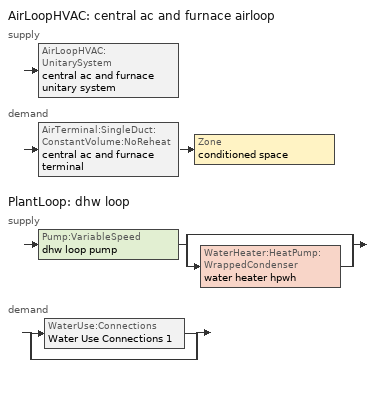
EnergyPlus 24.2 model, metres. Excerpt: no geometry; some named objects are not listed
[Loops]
AirLoopHVAC 'central ac and furnace airloop'
 supply: AirLoopHVAC:UnitarySystem 'central ac and furnace unitary system'
 demand: AirTerminal:SingleDuct:ConstantVolume:NoReheat 'central ac and furnace terminal' > Zone 'conditioned space'
PlantLoop 'dhw loop'
 supply: Pump:VariableSpeed 'dhw loop pump' > split
  | bypass
  | WaterHeater:HeatPump:WrappedCondenser 'water heater hpwh'
 demand: split
  | WaterUse:Connections 'Water Use Connections 1'
  | bypass
[ZoneControl:Thermostat]
conditioned space Thermostat: Zone or ZoneList=conditioned space; Control Type Schedule=conditioned space Thermostat Schedule; Control 1=conditioned space temperature setpoint; Temperature Difference Between Cutout And Setpoint {deltaC}=0
[ThermostatSetpoint:DualSetpoint]
conditioned space temperature setpoint: Heating Setpoint Temperature Schedule=heating setpoint; Cooling Setpoint Temperature Schedule=cooling setpoint
[AirTerminal:SingleDuct:ConstantVolume:NoReheat]
central ac and furnace terminal: Availability Schedule=Always On Discrete; Maximum Air Flow Rate {m3/s}=0.386997
[Zone equipment]
conditioned space: central ac and furnace terminal
[AirLoopHVAC]
central ac and furnace airloop: Design Supply Air Flow Rate {m3/s}=0.386997; Design Return Air Flow Fraction of Supply Air Flow=1
[Sizing:System]
central ac and furnace airloop: Type of Load to Size On=Sensible; Design Outdoor Air Flow Rate {m3/s}=Autosize; Central Heating Maximum System Air Flow Ratio=0.3; Preheat Design Temperature {C}=7; Preheat Design Humidity Ratio {kgWater/kgDryAir}=0.008; Precool Design Temperature {C}=12.8; Precool Design Humidity Ratio {kgWater/kgDryAir}=0.008; Central Cooling Design Supply Air Temperature {C}=12.8; Central Heating Design Supply Air Temperature {C}=16.7; Type of Zone Sum to Use=NonCoincident; 100% Outdoor Air in Cooling=Yes; 100% Outdoor Air in Heating=Yes; Central Cooling Design Supply Air Humidity Ratio {kgWater/kgDryAir}=0.0085; Central Heating Design Supply Air Humidity Ratio {kgWater/kgDryAir}=0.008; Cooling Supply Air Flow Rate Method=DesignDay; Cooling Supply Air Flow Rate {m3/s}=0; Cooling Supply Air Flow Rate Per Floor Area {m3/s-m2}=0.00996765; Cooling Fraction of Autosized Cooling Supply Air Flow Rate=1; Cooling Supply Air Flow Rate Per Unit Cooling Capacity {m3/s-W}=3.94755e-05; Heating Supply Air Flow Rate Method=DesignDay; Heating Supply Air Flow Rate {m3/s}=0; Heating Supply Air Flow Rate Per Floor Area {m3/s-m2}=0.00996765; Heating Fraction of Autosized Heating Supply Air Flow Rate=1; Heating Fraction of Autosized Cooling Supply Air Flow Rate=1; Heating Supply Air Flow Rate Per Unit Heating Capacity {m3/s-W}=3.15882e-05; System Outdoor Air Method=ZoneSum; Zone Maximum Outdoor Air Fraction=1; Cooling Design Capacity Method=CoolingDesignCapacity; Cooling Design Capacity {W}=Autosize; Cooling Design Capacity Per Floor Area {W/m2}=234.7; Fraction of Autosized Cooling Design Capacity=1; Heating Design Capacity Method=HeatingDesignCapacity; Heating Design Capacity {W}=Autosize; Heating Design Capacity Per Floor Area {W/m2}=157; Fraction of Autosized Heating Design Capacity=1; Central Cooling Capacity Control Method=OnOff; Occupant Diversity=Autosize
[AirLoopHVAC:UnitarySystem]
central ac and furnace unitary system: Control Type=Load; Controlling Zone or Thermostat Location=conditioned space; Dehumidification Control Type=None; Availability Schedule=Always On Discrete; Supply Fan=central ac and furnace supply fan; Fan Placement=BlowThrough; Supply Air Fan Operating Mode Schedule=central ac and furnace auto fan schedule; Heating Coil=central ac and furnace htg coil; DX Heating Coil Sizing Ratio=1; Cooling Coil=central ac and furnace clg coil; Use DOAS DX Cooling Coil=No; Minimum Supply Air Temperature {C}=2; Latent Load Control=SensibleOnlyLoadControl; Cooling Supply Air Flow Rate Method=SupplyAirFlowRate; Cooling Supply Air Flow Rate {m3/s}=0.386997; Heating Supply Air Flow Rate Method=SupplyAirFlowRate; Heating Supply Air Flow Rate {m3/s}=0.272314; No Load Supply Air Flow Rate Method=SupplyAirFlowRate; No Load Supply Air Flow Rate {m3/s}=0; No Load Supply Air Flow Rate Control Set To Low Speed=Yes; Maximum Supply Air Temperature {C}=48.8889; Maximum Outdoor Dry-Bulb Temperature for Supplemental Heater Operation {C}=21; Ancillary On-Cycle Electric Power {W}=0; Ancillary Off-Cycle Electric Power {W}=0
[Fan:SystemModel] Availability Schedule=Always On Discrete; Speed Control Method=Discrete; Electric Power Minimum Flow Rate Fraction=0.2; Design Pressure Rise {Pa}=500; Motor Efficiency=1; Motor In Air Stream Fraction=1; Design Electric Power Consumption {W}=Autosize; Design Power Sizing Method=PowerPerFlow; Electric Power Per Unit Flow Rate Per Unit Pressure {W/((m3/s)-Pa)}=1.66667; Fan Total Efficiency=0.7; Motor Loss Radiative Fraction=0
Name | Design Maximum Air Flow Rate {m3/s} | Electric Power Per Unit Flow Rate {W/(m3/s)} | Number of Speeds | Speed Flow Fraction 1 | Speed Electric Power Fraction 1 | Speed Flow Fraction 2 | Speed Electric Power Fraction 2
central ac and furnace supply fan | 0.386997 | 1059.44 | 2 | 0.70366 | 0.34841 | 1 | 1
water heater fan | 0.0854225 | 97.8923 | 1
[Coil:Heating:Fuel]
central ac and furnace htg coil: Availability Schedule=Always On Discrete; Fuel Type=NaturalGas; Burner Efficiency=0.8; Nominal Capacity {W}=9275.99; On Cycle Parasitic Electric Load {W}=0; Off Cycle Parasitic Fuel Load {W}=0
[Coil:Cooling:DX:SingleSpeed]
central ac and furnace clg coil: Availability Schedule=Always On Discrete; Gross Rated Total Cooling Capacity {W}=7414.89; Gross Rated Sensible Heat Ratio=0.730032; Gross Rated Cooling COP {W/W}=3.7702; Rated Air Flow Rate {m3/s}=0.381556; Rated Evaporator Fan Power Per Volume Flow Rate 2017 {W/(m3/s)}=773.3; Rated Evaporator Fan Power Per Volume Flow Rate 2023 {W/(m3/s)}=934.4; Total Cooling Capacity Function of Temperature Curve=Cool-CAP-fT1; Total Cooling Capacity Function of Flow Fraction Curve=Cool-CAP-fFF1; Energy Input Ratio Function of Temperature Curve=Cool-EIR-fT1; Energy Input Ratio Function of Flow Fraction Curve=Cool-EIR-fFF1; Part Load Fraction Correlation Curve=Cool-PLF-fPLR1; Minimum Outdoor Dry-Bulb Temperature for Compressor Operation {C}=-25; Nominal Time for Condensate Removal to Begin {s}=1000; Ratio of Initial Moisture Evaporation Rate and Steady State Latent Capacity=1.5; Maximum Cycling Rate {cycles/hr}=3; Latent Capacity Time Constant {s}=45; Condenser Type=AirCooled; Evaporative Condenser Effectiveness=0.9; Evaporative Condenser Air Flow Rate {m3/s}=Autosize; Evaporative Condenser Pump Rated Power Consumption {W}=Autosize; Crankcase Heater Capacity {W}=50; Maximum Outdoor Dry-Bulb Temperature for Crankcase Heater Operation {C}=10; Basin Heater Capacity {W/K}=0; Basin Heater Setpoint Temperature {C}=2
[PlantLoop]
dhw loop: Fluid Type=Water; Plant Equipment Operation Scheme=dhw loop Operation Schemes; Maximum Loop Temperature {C}=100; Minimum Loop Temperature {C}=0; Maximum Loop Flow Rate {m3/s}=0.01; Minimum Loop Flow Rate {m3/s}=0; Plant Loop Volume {m3}=0.003; Load Distribution Scheme=Optimal; Plant Loop Demand Calculation Scheme=SingleSetpoint; Common Pipe Simulation=None
[Sizing:Plant]
dhw loop: Loop Type=Heating; Design Loop Exit Temperature {C}=51.6667; Loop Design Temperature Difference {deltaC}=5.55556; Sizing Option=NonCoincident; Zone Timesteps in Averaging Window=1; Coincident Sizing Factor Mode=None
[Pump:VariableSpeed]
dhw loop pump: Design Maximum Flow Rate {m3/s}=0.01; Design Pump Head {Pa}=1; Design Power Consumption {W}=0; Motor Efficiency=0.85; Fraction of Motor Inefficiencies to Fluid Stream=0; Coefficient 1 of the Part Load Performance Curve=0; Coefficient 2 of the Part Load Performance Curve=1; Coefficient 3 of the Part Load Performance Curve=0; Coefficient 4 of the Part Load Performance Curve=0; Design Minimum Flow Rate {m3/s}=0; Pump Control Type=Intermittent; Skin Loss Radiative Fraction=0.5; Design Power Sizing Method=PowerPerFlowPerPressure; Design Electric Power per Unit Flow Rate {W/(m3/s)}=348701.1; Design Shaft Power per Unit Flow Rate per Unit Head {W/((m3/s)-Pa)}=1.28205; Design Minimum Flow Rate Fraction=0
[WaterHeater:Stratified]
water heater tank: Tank Volume {m3}=0.27255; Tank Height {m}=1.5975; Tank Shape=VerticalCylinder; Maximum Temperature Limit {C}=90; Heater Priority Control=MasterSlave; Heater 1 Setpoint Temperature Schedule=water heater TopElementSetpoint; Heater 1 Deadband Temperature Difference {deltaC}=18.5; Heater 1 Capacity {W}=4500.11; Heater 1 Height {m}=1.26469; Heater 2 Setpoint Temperature Schedule=water heater BottomElementSetpoint; Heater 2 Deadband Temperature Difference {deltaC}=3.89; Heater 2 Capacity {W}=4500.11; Heater 2 Height {m}=0.332813; Heater Fuel Type=Electricity; Heater Thermal Efficiency=1; Off Cycle Parasitic Fuel Consumption Rate {W}=3; Off Cycle Parasitic Fuel Type=Electricity; Off Cycle Parasitic Heat Fraction to Tank=0; Off Cycle Parasitic Height {m}=0; On Cycle Parasitic Fuel Consumption Rate {W}=3; On Cycle Parasitic Fuel Type=Electricity; On Cycle Parasitic Heat Fraction to Tank=0; On Cycle Parasitic Height {m}=0; Ambient Temperature Indicator=Schedule; Ambient Temperature Schedule=water heater Tamb act; Uniform Skin Loss Coefficient per Unit Area to Ambient Temperature {W/m2-K}=0.92499; Skin Loss Fraction to Zone=1; Off Cycle Flue Loss Coefficient to Ambient Temperature {W/K}=0; Off Cycle Flue Loss Fraction to Zone=1; Use Side Effectiveness=1; Use Side Inlet Height {m}=0; Use Side Outlet Height {m}=Autocalculate; Source Side Effectiveness=1; Source Side Inlet Height {m}=0; Source Side Outlet Height {m}=0; Inlet Mode=Fixed; Use Side Design Flow Rate {m3/s}=0.00453494; Source Side Design Flow Rate {m3/s}=0; Indirect Water Heating Recovery Time {hr}=1.5; Number of Nodes=6; Additional Destratification Conductivity {W/m-K}=0; Node 1 Additional Loss Coefficient {W/K}=0; Node 2 Additional Loss Coefficient {W/K}=0; Node 3 Additional Loss Coefficient {W/K}=0; Node 4 Additional Loss Coefficient {W/K}=0; Node 5 Additional Loss Coefficient {W/K}=0; Node 6 Additional Loss Coefficient {W/K}=0
[WaterHeater:Sizing]
water heater tank: Design Mode=PeakDraw; Time Storage Can Meet Peak Draw {hr}=0.538503; Time for Tank Recovery {hr}=0; Nominal Tank Volume for Autosizing Plant Connections {m3}=1
[WaterHeater:HeatPump:WrappedCondenser]
water heater hpwh: Compressor Setpoint Temperature Schedule=water heater setpoint; Dead Band Temperature Difference {deltaC}=3.89; Condenser Bottom Location {m}=0.0665625; Condenser Top Location {m}=0.865313; Evaporator Air Flow Rate {m3/s}=0.0854225; Inlet Air Configuration=Schedule; Inlet Air Temperature Schedule=water heater Tamb act; Inlet Air Humidity Schedule=water heater RHamb act; Tank=water heater tank; DX Coil=water heater coil; Minimum Inlet Air Temperature for Compressor Operation {C}=5.55556; Maximum Inlet Air Temperature for Compressor Operation {C}=48.8889; Compressor Location=Schedule; Compressor Ambient Temperature Schedule=water heater Tamb act; Fan=water heater fan; Fan Placement=DrawThrough; On Cycle Parasitic Electric Load {W}=0; Off Cycle Parasitic Electric Load {W}=0; Parasitic Heat Rejection Location=Outdoors; Inlet Air Mixer Schedule=Always On Discrete; Tank Element Control Logic=MutuallyExclusive; Control Sensor 1 Height In Stratified Tank {m}=1.26469; Control Sensor 1 Weight=0.75; Control Sensor 2 Height In Stratified Tank {m}=0.465938
[Coil:WaterHeating:AirToWaterHeatPump:Wrapped]
water heater coil: Rated Heating Capacity {W}=2149.38; Rated COP {W/W}=4.299056; Rated Sensible Heat Ratio=0.88; Rated Evaporator Inlet Air Dry-Bulb Temperature {C}=19.7222; Rated Evaporator Inlet Air Wet-Bulb Temperature {C}=13.561; Rated Condenser Water Temperature {C}=48.89; Rated Evaporator Air Flow Rate {m3/s}=0.0854225; Evaporator Fan Power Included in Rated COP=Yes; Crankcase Heater Capacity {W}=0; Maximum Ambient Temperature for Crankcase Heater Operation {C}=0; Evaporator Air Temperature Type for Curve Objects=WetBulbTemperature; Heating Capacity Function of Temperature Curve=HPWH-Cap-fT; Heating Capacity Function of Air Flow Fraction Curve=HPWH-Htg-Cap-FF; Heating COP Function of Temperature Curve=HPWH-COP-fT; Heating COP Function of Air Flow Fraction Curve=HPWH-Htg-COP-FF; Part Load Fraction Correlation Curve=HPWH-COP-fPLR
[SetpointManager:Scheduled]
Setpoint Manager Scheduled 1: Control Variable=Temperature; Schedule=dhw temp
[WaterUse:Connections]
Water Use Connections 1: Drain Water Heat Exchanger Type=None; Drain Water Heat Exchanger Destination=Plant; Water Use Equipment Name 1=dhw fixtures; Water Use Equipment Name 2=dhw distribution waste; Water Use Equipment Name 3=clothes washer; Water Use Equipment Name 4=dishwasher
[WaterUse:Equipment]
Name | Peak Flow Rate {m3/s} | Flow Rate Fraction Schedule | Target Temperature Schedule
dhw fixtures | 6.89649e-05 | hot_water_fixtures | mixed water temperature schedule
dhw distribution waste | 1.62121e-05 | hot_water_fixtures | mixed water temperature schedule
clothes washer | 7.43226e-06 | hot_water_clothes_washer
[PlantEquipmentOperationSchemes]
dhw loop Operation Schemes: Control Scheme Object Type 1=PlantEquipmentOperation:HeatingLoad; Control Scheme Name 1=dhw loop Heating Operation Scheme; Control Scheme Schedule Name 1=Always On Discrete
[PlantEquipmentOperation:HeatingLoad]
dhw loop Heating Operation Scheme: Load Range Lower Limit 1 {W}=0; Load Range Upper Limit 1 {W}=1000000000; Range Equipment List Name 1=dhw loop Heating Equipment List
[PlantEquipmentList]
dhw loop Heating Equipment List: WaterHeater:HeatPump:WrappedCondenser, water heater hpwh
[EnergyManagementSystem:InternalVariable]
central_ac_and_furnace_airloop_max_sup_fan_mfr: Internal Data Index Key=central ac and furnace supply fan; Internal Data Type=Fan Maximum Mass Flow Rate
[EnergyManagementSystem:Sensor]
Name | Output:Variable or Output:Meter Index Key | Output:Variable or Output:Meter
central_ac_and_furnace_airloop_Fan_RTF_s | central ac and furnace supply fan | Fan Runtime Fraction Speed 1
central_ac_and_furnace_airloop_Fan_RTF_s_1 | central ac and furnace supply fan | Fan Runtime Fraction Speed 2
central_ac_and_furnace_clg_coil_s | central ac and furnace clg coil | Cooling Coil Total Cooling Energy
central_ac_and_furnace_htg_coil_s | central ac and furnace htg coil | Heating Coil Heating Energy
central_ac_and_furnace_supply_fan_s; central_ac_and_furnace_supply_fan_s_1 | central ac and furnace supply fan | Fan Electricity Energy
conditioned_space_clg_unmet_s | conditioned space | Zone Cooling Setpoint Not Met Time
conditioned_space_htg_unmet_s | conditioned space | Zone Heating Setpoint Not Met Time
duct_mix_gain; duct_mix_gain_1 | conditioned space | Zone Mixing Sensible Heat Gain Energy
duct_mix_loss; duct_mix_loss_1 | conditioned space | Zone Mixing Sensible Heat Loss Energy
fridge_tin_s; tin_s; tin_s_1 | conditioned space | Zone Mean Air Temperature
ig_ee_conv_2 | clothes washer | Electric Equipment Convective Heating Energy
ig_ee_rad_2 | clothes washer | Electric Equipment Radiant Heating Energy
ss_ig_3 | Window2 | Surface Inside Face Internal Gains Radiation Heat Gain Energy
ss_ig_4 | Window3 | Surface Inside Face Internal Gains Radiation Heat Gain Energy
ss_ig_5 | Window4 | Surface Inside Face Internal Gains Radiation Heat Gain Energy
ss_ig_6 | Window5 | Surface Inside Face Internal Gains Radiation Heat Gain Energy
ss_ig_7 | Window6 | Surface Inside Face Internal Gains Radiation Heat Gain Energy
ss_ig_8 | Window7 | Surface Inside Face Internal Gains Radiation Heat Gain Energy
ss_ig_9 | Window8 | Surface Inside Face Internal Gains Radiation Heat Gain Energy
ss_lgt | Door1 | Surface Inside Face Lights Radiation Heat Gain Energy
ss_sol | Door1 | Surface Inside Face Solar Radiation Heat Gain Energy
ss_surf | Door1 | Surface Inside Face Net Surface Thermal Radiation Heat Gain Energy
ss_surf_1 | Window1 | Surface Inside Face Net Surface Thermal Radiation Heat Gain Energy
ss_surf_10 | Window9 | Surface Inside Face Net Surface Thermal Radiation Heat Gain Energy
ss_surf_2 | Window10 | Surface Inside Face Net Surface Thermal Radiation Heat Gain Energy
ss_surf_3 | Window2 | Surface Inside Face Net Surface Thermal Radiation Heat Gain Energy
ss_surf_4 | Window3 | Surface Inside Face Net Surface Thermal Radiation Heat Gain Energy
ss_surf_5 | Window4 | Surface Inside Face Net Surface Thermal Radiation Heat Gain Energy
ss_surf_6 | Window5 | Surface Inside Face Net Surface Thermal Radiation Heat Gain Energy
ss_surf_7 | Window6 | Surface Inside Face Net Surface Thermal Radiation Heat Gain Energy
ss_surf_8 | Window7 | Surface Inside Face Net Surface Thermal Radiation Heat Gain Energy
ss_surf_9 | Window8 | Surface Inside Face Net Surface Thermal Radiation Heat Gain Energy
ss_trans_in | Window1 | Surface Window Transmitted Solar Radiation Rate
ss_trans_in_1 | Window10 | Surface Window Transmitted Solar Radiation Rate
ss_trans_in_2 | Window2 | Surface Window Transmitted Solar Radiation Rate
ss_trans_in_3 | Window3 | Surface Window Transmitted Solar Radiation Rate
ss_trans_in_4 | Window4 | Surface Window Transmitted Solar Radiation Rate
ss_trans_in_5 | Window5 | Surface Window Transmitted Solar Radiation Rate
ss_trans_in_6 | Window6 | Surface Window Transmitted Solar Radiation Rate
ss_trans_in_7 | Window7 | Surface Window Transmitted Solar Radiation Rate
ss_trans_in_8 | Window8 | Surface Window Transmitted Solar Radiation Rate
ss_trans_in_9 | Window9 | Surface Window Transmitted Solar Radiation Rate
ss_trans_out | Window1 | Surface Inside Face Initial Transmitted Diffuse Transmitted Out Window Solar Radiation Rate
ss_trans_out_1 | Window10 | Surface Inside Face Initial Transmitted Diffuse Transmitted Out Window Solar Radiation Rate
ss_trans_out_2 | Window2 | Surface Inside Face Initial Transmitted Diffuse Transmitted Out Window Solar Radiation Rate
ss_trans_out_3 | Window3 | Surface Inside Face Initial Transmitted Diffuse Transmitted Out Window Solar Radiation Rate
ss_trans_out_4 | Window4 | Surface Inside Face Initial Transmitted Diffuse Transmitted Out Window Solar Radiation Rate
ss_trans_out_5 | Window5 | Surface Inside Face Initial Transmitted Diffuse Transmitted Out Window Solar Radiation Rate
ss_trans_out_6 | Window6 | Surface Inside Face Initial Transmitted Diffuse Transmitted Out Window Solar Radiation Rate
ss_trans_out_7 | Window7 | Surface Inside Face Initial Transmitted Diffuse Transmitted Out Window Solar Radiation Rate
ss_trans_out_8 | Window8 | Surface Inside Face Initial Transmitted Diffuse Transmitted Out Window Solar Radiation Rate
ss_trans_out_9 | Window9 | Surface Inside Face Initial Transmitted Diffuse Transmitted Out Window Solar Radiation Rate
s_conv | Floor1 | Surface Inside Face Convection Heat Gain Energy
s_conv_1 | inferred conditioned ceiling | Surface Inside Face Convection Heat Gain Energy
s_conv_10 | Wall8 | Surface Inside Face Convection Heat Gain Energy
s_conv_2 | inferred conditioned floor | Surface Inside Face Convection Heat Gain Energy
s_conv_3 | Roof1 | Surface Inside Face Convection Heat Gain Energy
s_conv_4 | Slab2 | Surface Inside Face Convection Heat Gain Energy
s_conv_5 | Wall3 | Surface Inside Face Convection Heat Gain Energy
s_conv_6 | Wall4 | Surface Inside Face Convection Heat Gain Energy
s_conv_7 | Wall5 | Surface Inside Face Convection Heat Gain Energy
s_conv_8 | Wall6 | Surface Inside Face Convection Heat Gain Energy
s_conv_9 | Wall7 | Surface Inside Face Convection Heat Gain Energy
s_ig | Floor1 | Surface Inside Face Internal Gains Radiation Heat Gain Energy
s_ig_1 | inferred conditioned ceiling | Surface Inside Face Internal Gains Radiation Heat Gain Energy
s_ig_10 | Wall8 | Surface Inside Face Internal Gains Radiation Heat Gain Energy
s_ig_2 | inferred conditioned floor | Surface Inside Face Internal Gains Radiation Heat Gain Energy
s_ig_3 | Roof1 | Surface Inside Face Internal Gains Radiation Heat Gain Energy
s_ig_4 | Slab2 | Surface Inside Face Internal Gains Radiation Heat Gain Energy
s_ig_5 | Wall3 | Surface Inside Face Internal Gains Radiation Heat Gain Energy
s_ig_6 | Wall4 | Surface Inside Face Internal Gains Radiation Heat Gain Energy
s_ig_7 | Wall5 | Surface Inside Face Internal Gains Radiation Heat Gain Energy
s_ig_8 | Wall6 | Surface Inside Face Internal Gains Radiation Heat Gain Energy
s_ig_9 | Wall7 | Surface Inside Face Internal Gains Radiation Heat Gain Energy
s_lgt | Floor1 | Surface Inside Face Lights Radiation Heat Gain Energy
s_lgt_1 | inferred conditioned ceiling | Surface Inside Face Lights Radiation Heat Gain Energy
s_lgt_10 | Wall8 | Surface Inside Face Lights Radiation Heat Gain Energy
s_lgt_2 | inferred conditioned floor | Surface Inside Face Lights Radiation Heat Gain Energy
s_lgt_3 | Roof1 | Surface Inside Face Lights Radiation Heat Gain Energy
s_lgt_4 | Slab2 | Surface Inside Face Lights Radiation Heat Gain Energy
s_lgt_5 | Wall3 | Surface Inside Face Lights Radiation Heat Gain Energy
s_lgt_6 | Wall4 | Surface Inside Face Lights Radiation Heat Gain Energy
s_lgt_7 | Wall5 | Surface Inside Face Lights Radiation Heat Gain Energy
s_lgt_8 | Wall6 | Surface Inside Face Lights Radiation Heat Gain Energy
s_lgt_9 | Wall7 | Surface Inside Face Lights Radiation Heat Gain Energy
s_sol | Floor1 | Surface Inside Face Solar Radiation Heat Gain Energy
s_sol_1 | inferred conditioned ceiling | Surface Inside Face Solar Radiation Heat Gain Energy
s_sol_10 | Wall8 | Surface Inside Face Solar Radiation Heat Gain Energy
s_sol_2 | inferred conditioned floor | Surface Inside Face Solar Radiation Heat Gain Energy
s_sol_3 | Roof1 | Surface Inside Face Solar Radiation Heat Gain Energy
s_sol_4 | Slab2 | Surface Inside Face Solar Radiation Heat Gain Energy
s_sol_5 | Wall3 | Surface Inside Face Solar Radiation Heat Gain Energy
s_sol_6 | Wall4 | Surface Inside Face Solar Radiation Heat Gain Energy
s_sol_7 | Wall5 | Surface Inside Face Solar Radiation Heat Gain Energy
s_sol_8 | Wall6 | Surface Inside Face Solar Radiation Heat Gain Energy
s_sol_9 | Wall7 | Surface Inside Face Solar Radiation Heat Gain Energy
s_surf | Floor1 | Surface Inside Face Net Surface Thermal Radiation Heat Gain Energy
s_surf_1 | inferred conditioned ceiling | Surface Inside Face Net Surface Thermal Radiation Heat Gain Energy
s_surf_10 | Wall8 | Surface Inside Face Net Surface Thermal Radiation Heat Gain Energy
s_surf_2 | inferred conditioned floor | Surface Inside Face Net Surface Thermal Radiation Heat Gain Energy
s_surf_3 | Roof1 | Surface Inside Face Net Surface Thermal Radiation Heat Gain Energy
s_surf_4 | Slab2 | Surface Inside Face Net Surface Thermal Radiation Heat Gain Energy
s_surf_5 | Wall3 | Surface Inside Face Net Surface Thermal Radiation Heat Gain Energy
s_surf_6 | Wall4 | Surface Inside Face Net Surface Thermal Radiation Heat Gain Energy
s_surf_7 | Wall5 | Surface Inside Face Net Surface Thermal Radiation Heat Gain Energy
s_surf_8 | Wall6 | Surface Inside Face Net Surface Thermal Radiation Heat Gain Energy
s_surf_9 | Wall7 | Surface Inside Face Net Surface Thermal Radiation Heat Gain Energy
tout_s | conditioned space | Zone Outdoor Air Drybulb Temperature
water_heater_amb_rh | garage | Zone Air Relative Humidity
water_heater_coil_energy | water heater coil | Cooling Coil Water Heating Electricity Rate
water_heater_fan_energy; water_heater_fan_pwr | water heater fan | Fan Electricity Rate
water_heater_lat_cool | water heater coil | Cooling Coil Latent Cooling Rate
water_heater_sens_cool | water heater coil | Cooling Coil Sensible Cooling Rate
water_heater_tank_energy | water heater tank | Water Heater Electricity Rate
water_heater_tank_off_cycle_parasitic | water heater tank | Water Heater Off Cycle Parasitic Electricity Rate
water_heater_tank_on_cycle_parasitic | water heater tank | Water Heater On Cycle Parasitic Electricity Rate
water_heater_tl | water heater tank | Water Heater Heat Loss Rate
win_s | conditioned space | Zone Air Humidity Ratio
[EnergyManagementSystem:Actuator] Actuated Component Type=Schedule:Constant; Actuated Component Control Type=Schedule Value
Name | Actuated Component Unique
water_heater_RHamb_act | water heater RHamb act
water_heater_Tamb_act | water heater Tamb act
[Schedule:Constant]
Name | Hourly Value
Always On Discrete | 1
central ac and furnace auto fan schedule; water heater BottomElementSetpoint; water heater TopElementSetpoint | 0
dhw temp; water heater setpoint | 51.6667
mixed water temperature schedule | 40.5556
water heater RHamb act | 0.5
water heater Tamb act | 23
[Schedule:Day:Interval]
heating setpoint day: No, 06:00, 15, 08:00, 18.3333, 16:00, 15, 21:00, 18.3333, 24:00, 15
heating setpoint day 1: No, 06:00, 15, 21:00, 18.3333, 24:00, 15
heating setpoint default day; cooling setpoint default day: No, 24:00, 0
cooling setpoint day: No, 24:00, 18.3333
[Schedule:Week:Daily]
heating setpoint Week Rule - Jan1-Jan6: heating setpoint day, heating setpoint day, heating setpoint day, heating setpoint day, heating setpoint day, heating setpoint day, heating setpoint day 1, heating setpoint default day, heating setpoint default day, heating setpoint default day, heating setpoint default day, heating setpoint default day
heating setpoint Week Rule - Jan7-Dec31: heating setpoint day 1, heating setpoint day, heating setpoint day, heating setpoint day, heating setpoint day, heating setpoint day, heating setpoint day 1, heating setpoint default day, heating setpoint default day, heating setpoint default day, heating setpoint default day, heating setpoint default day
cooling setpoint Week Rule - Jan1-Dec31: cooling setpoint day, cooling setpoint day, cooling setpoint day, cooling setpoint day, cooling setpoint day, cooling setpoint day, cooling setpoint day, cooling setpoint default day, cooling setpoint default day, cooling setpoint default day, cooling setpoint default day, cooling setpoint default day
[Schedule:Year]
heating setpoint: heating setpoint Week Rule - Jan1-Jan6, 1, 1, 1, 6, heating setpoint Week Rule - Jan7-Dec31, 1, 7, 12, 31
cooling setpoint: cooling setpoint Week Rule - Jan1-Dec31, 1, 1, 12, 31
[Schedule:File] File=in.schedules.csv; Rows to Skip at Top=1; Number of Hours of Data=8760; Column Separator=Comma; Interpolate to Timestep=Yes; Minutes per Item=15; Adjust Schedule for Daylight Savings=Yes
Name | Column Number
dishwasher | 8
hot_water_clothes_washer | 9
hot_water_fixtures | 13
[Schedule:Compact]
conditioned space Thermostat Schedule: Through: 12/31, For: AllDays, Until: 24:00, 4
[Curve:Biquadratic] Maximum Value of x {BasedOnField A2}=100; Maximum Value of y {BasedOnField A3}=100
Name | Coefficient1 Constant | Coefficient2 x | Coefficient3 x**2 | Coefficient4 y | Coefficient5 y**2 | Coefficient6 x*y | Minimum Value of x {BasedOnField A2} | Minimum Value of y {BasedOnField A3}
Cool-CAP-fT1 | 1.55736 | -0.0744482 | 0.0030986 | 0.00145958 | -4.1148e-05 | -0.000426714 | -100 | -100
Cool-EIR-fT1 | -0.350448 | 0.11681 | -0.00339951 | -0.00122609 | 0.000600809 | -0.000466884 | -100 | -100
HPWH-Cap-fT | 0.563 | 0.0437 | 3.9e-05 | 0.0055 | -0.000148 | -0.000145 | 0 | 0
HPWH-COP-fT | 1.1332 | 0.063 | -9.79e-05 | -0.00972 | -2.14e-05 | -0.000686 | 0 | 0
[Curve:Quadratic] Minimum Value of x {BasedOnField A2}=0
Name | Coefficient1 Constant | Coefficient2 x | Coefficient3 x**2 | Maximum Value of x {BasedOnField A2} | Minimum Curve Output {BasedOnField A3} | Maximum Curve Output {BasedOnField A3}
Cool-CAP-fFF1 | 0.718664 | 0.417974 | -0.136638 | 2 | 0 | 2
Cool-EIR-fFF1 | 1.14349 | -0.13944 | -0.00404779 | 2 | 0 | 2
Cool-PLF-fPLR1 | 0.93 | 0.07 | 0 | 1 | 0.7 | 1
[Curve:Cubic] Coefficient1 Constant=1; Coefficient2 x=0; Coefficient3 x**2=0; Coefficient4 x**3=0; Minimum Value of x {BasedOnField A2}=0
Name | Maximum Value of x {BasedOnField A2}
HPWH-Htg-Cap-FF; HPWH-Htg-COP-FF | 100
HPWH-COP-fPLR | 1
